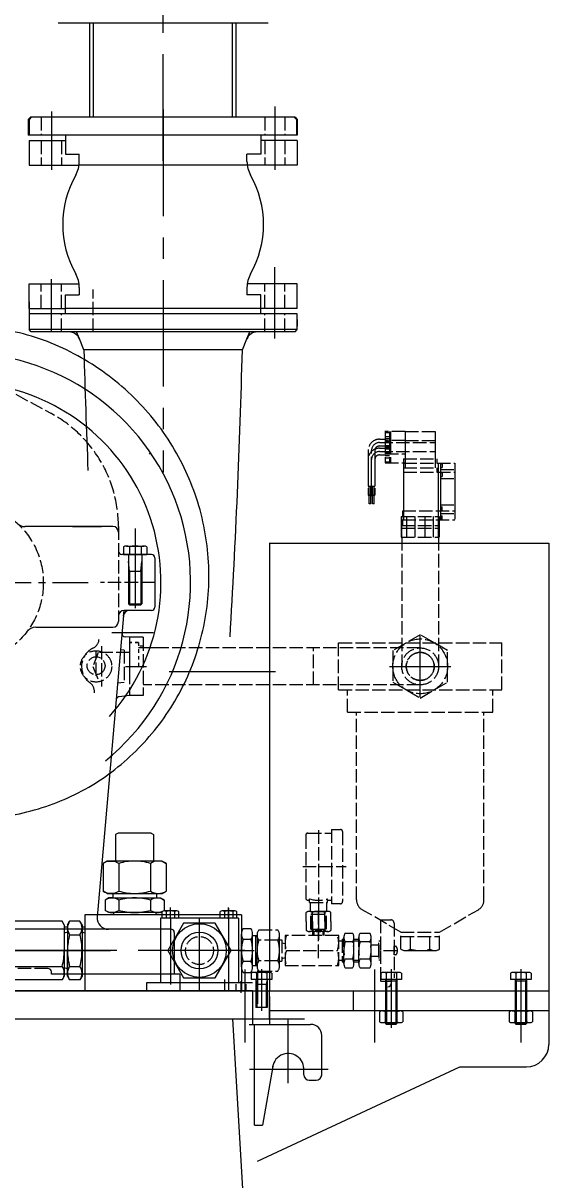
# Model space of a CAD drawing. Header units: inches. Extents: x 76 to 22091, y 292 to 17065.
# Drawn here: x 5268 to 5739, y 12980 to 14014 of the extents above; entities that cross this region are included whole.
import ezdxf

# ---------------------------------------------------------------- set-up
doc = ezdxf.new("R2010")
doc.units = ezdxf.units.IN
doc.header["$MEASUREMENT"] = 0
for name, pattern in [('ACAD_ISO02W100', [15, 12, -3]), ('CENTER', [50.8, 31.75, -6.35, 6.35, -6.35]), ('EB_DASH', [6, 3, -3])]:
    doc.linetypes.add(name, pattern=pattern)
doc.layers.get('Defpoints').update_dxf_attribs({"lineweight": 5})
for name, color, linetype, lineweight in [('CAXA0', 7, 'Continuous', 5), ('CAXA1', 5, 'CENTER', 5), ('CAXA2', 6, 'EB_DASH', 5), ('CAXA3', 7, 'Continuous', 5)]:
    doc.layers.add(name, color=color, linetype=linetype, lineweight=lineweight)
doc.styles.add('Roman', font='romans')
doc.styles.get("Standard").update_dxf_attribs({"font": 'arial.ttf'})
doc.dimstyles.new('ISO-25', dxfattribs={"dimscale": 30, "dimtxt": 1.5, "dimasz": 1.5, "dimexe": 2, "dimexo": 2, "dimtad": 1, "dimtih": 1, "dimtoh": 1, "dimdec": 1, "dimlfac": 0.03937, "dimdsep": 46, "dimtxsty": 'Standard', "dimcen": 2.5, "dimclrd": 7, "dimclre": 7, "dimclrt": 7, "dimadec": 0, "dimazin": 0, "dimtfac": 1, "dimtdec": 1, "dimtmove": 0, "dimatfit": 3, "dimfxl": 1, "dimlwd": 5, "dimlwe": 5, "dimarcsym": 0})

# ---------------------------------------------------------------- blocks, each defined once
blk = doc.blocks.new('*D16')
at = {"color": 7, "linetype": 'Continuous', "lineweight": 5, "transparency": 16777216}
for p, q in [((5650.2, 14913.7), (6763.9, 14913.7)), ((6703.9, 14868.7), (6703.9, 13712.1)), ((6703.9, 12718.7), (6703.9, 13509.6)), ((6560.7, 12673.7), (6763.9, 12673.7))]:
    blk.add_line(p, q, dxfattribs=at)
at = {"color": 7, "transparency": 16777216}
for points in [[(6696.4, 14868.7), (6711.4, 14868.7), (6703.9, 14913.7)], [(6696.4, 12718.7), (6711.4, 12718.7), (6703.9, 12673.7)]]:
    blk.add_solid(points, dxfattribs=at)
at = {"layer": 'Defpoints', "color": 0, "transparency": 16777216}
for p in [(5590.2, 14913.7), (6500.7, 12673.7), (6703.9, 12673.7)]:
    blk.add_point(p, dxfattribs=at)
at = {"color": 7, "lineweight": 5, "transparency": 16777216, "insert": (6703.9, 13610.8), "char_height": 165, "attachment_point": 5, "style": 'Roman'}
blk.add_mtext('88.2', dxfattribs=at)

msp = doc.modelspace()

# ---------------------------------------------------------------- linework, layer by layer
at = {"layer": 'CAXA0', "color": 7, "linetype": 'Continuous', "lineweight": 5}
for p, q in [((5487.23, 14013.72), (5299.41, 14013.72)), ((5327.88, 13929.72), (5327.88, 14013.72)), ((5331.1, 13929.72), (5331.1, 14013.72)), ((5455.45, 13929.72), (5455.45, 14013.72)), ((5458.67, 13929.72), (5458.67, 14013.72)), ((5274.69, 13929.72), (5272.69, 13927.72)), ((5275.41, 13929.72), (5273.41, 13927.72)), ((5275.41, 13929.72), (5273.41, 13927.72)), ((5510.69, 13929.72), (5274.69, 13929.72)), ((5511.41, 13929.72), (5275.41, 13929.72)), ((5511.41, 13929.72), (5275.41, 13929.72)), ((5510.69, 13929.72), (5512.69, 13927.72)), ((5511.41, 13929.72), (5513.41, 13927.72)), ((5511.41, 13929.72), (5513.41, 13927.72)), ((5272.69, 13927.72), (5272.69, 13913.72)), ((5273.41, 13927.72), (5273.41, 13913.72)), ((5273.41, 13927.72), (5273.41, 13913.72)), ((5512.69, 13927.72), (5512.69, 13913.72)), ((5513.41, 13927.72), (5513.41, 13913.72)), ((5513.41, 13927.72), (5513.41, 13913.72)), ((5512.69, 13913.72), (5272.69, 13913.72)), ((5513.41, 13913.72), (5273.41, 13913.72)), ((5513.41, 13913.72), (5273.41, 13913.72)), ((5273.41, 13908.72), (5305.91, 13908.72)), ((5273.41, 13908.72), (5273.41, 13886.72)), ((5305.91, 13913.72), (5305.91, 13896.72)), ((5480.91, 13913.72), (5480.91, 13896.72)), ((5513.41, 13908.72), (5480.91, 13908.72)), ((5513.41, 13908.72), (5513.41, 13886.72)), ((5273.41, 13886.72), (5318.41, 13886.72)), ((5305.91, 13896.72), (5318.41, 13896.72)), ((5318.41, 13890.15), (5318.41, 13896.72)), ((5468.41, 13886.72), (5318.41, 13886.72)), ((5480.91, 13896.72), (5468.41, 13896.72)), ((5468.41, 13890.15), (5468.41, 13896.72)), ((5513.41, 13886.72), (5468.41, 13886.72)), ((5273.41, 13780.72), (5318.41, 13780.72)), ((5273.41, 13758.72), (5273.41, 13780.72)), ((5318.41, 13777.29), (5318.41, 13770.72)), ((5513.41, 13780.72), (5468.41, 13780.72)), ((5468.41, 13777.29), (5468.41, 13770.72)), ((5513.41, 13758.72), (5513.41, 13780.72)), ((5273.41, 13764.72), (5273.41, 13739.72)), ((5305.91, 13753.72), (5305.91, 13770.72)), ((5305.91, 13770.72), (5318.41, 13770.72)), ((5480.91, 13770.72), (5468.41, 13770.72)), ((5480.91, 13753.72), (5480.91, 13770.72)), ((5273.41, 13758.72), (5305.91, 13758.72)), ((5513.41, 13753.72), (5273.41, 13753.72)), ((5480.91, 13758.72), (5305.91, 13758.72)), ((5513.41, 13758.72), (5480.91, 13758.72)), ((5513.41, 13739.72), (5513.41, 13753.72)), ((5513.41, 13748.72), (5513.41, 13742.72)), ((5275.41, 13737.72), (5273.41, 13739.72)), ((5513.41, 13739.72), (5273.41, 13739.72)), ((5511.41, 13737.72), (5275.41, 13737.72)), ((5322.53, 13721.72), (5318.47, 13731.54)), ((5464.3, 13721.72), (5468.36, 13731.54)), ((5511.41, 13737.72), (5513.41, 13739.72)), ((5464.3, 13721.72), (5322.53, 13721.72)), ((5348.41, 13563.73), (5270.05, 13563.73)), ((5340.51, 13563.73), (5310.31, 13563.73)), ((5312.42, 13563.75), (5338.4, 13563.75)), ((5358.02, 13545.47), (5358.02, 13538.74)), ((5360.62, 13546.24), (5376.21, 13546.24)), ((5363.22, 13545.47), (5363.22, 13538.74)), ((5373.61, 13545.47), (5373.61, 13538.74)), ((5378.8, 13545.47), (5378.8, 13538.74)), ((5488.42, 13548.73), (5488.42, 13148.73)), ((5738.42, 13548.73), (5738.42, 13148.73)), ((5382.92, 13538.73), (5356.41, 13538.73)), ((5358.02, 13538.74), (5378.8, 13538.74)), ((5362.41, 13538.74), (5374.41, 13538.74)), ((5362.41, 13538.74), (5362.41, 13494.64)), ((5374.41, 13538.74), (5374.41, 13494.64)), ((5385.92, 13535.73), (5385.92, 13491.73)), ((5373.51, 13523.74), (5374.41, 13532.49)), ((5362.41, 13523.74), (5374.41, 13523.74)), ((5363.31, 13523.74), (5363.31, 13493.74)), ((5373.51, 13523.74), (5373.51, 13493.74)), ((5363.31, 13493.74), (5362.41, 13494.64)), ((5362.41, 13494.64), (5374.41, 13494.64)), ((5363.31, 13493.74), (5373.51, 13493.74)), ((5373.51, 13493.74), (5374.41, 13494.64)), ((5358.02, 13484.17), (5334.43, 13214.6)), ((5382.92, 13488.73), (5358.42, 13488.73)), ((5279.56, 13473.73), (5348.41, 13473.73)), ((5363.41, 13464.73), (5359.36, 13465.09)), ((5375.41, 13464.73), (5363.41, 13464.73)), ((5358.42, 13453.29), (5355.34, 13453.47)), ((5363.41, 13452.73), (5363.41, 13424.73)), ((5391.91, 13455.23), (5371.41, 13455.23)), ((5363.41, 13449.73), (5363.41, 13427.73)), ((5353.25, 13289.74), (5350.91, 13288.39)), ((5350.91, 13288.39), (5350.91, 13264.74)), ((5382.58, 13289.74), (5353.25, 13289.74)), ((5382.58, 13289.74), (5384.91, 13288.39)), ((5384.91, 13288.39), (5384.91, 13264.74)), ((5343.41, 13264.74), (5339.61, 13262.55)), ((5339.61, 13262.55), (5339.61, 13237.93)), ((5343.41, 13264.74), (5350.91, 13264.74)), ((5392.42, 13264.74), (5343.41, 13264.74)), ((5353.76, 13262.55), (5353.76, 13237.93)), ((5382.08, 13262.55), (5382.08, 13237.93)), ((5392.42, 13264.74), (5396.21, 13262.55)), ((5396.21, 13262.55), (5396.21, 13237.93)), ((5343.41, 13235.74), (5339.61, 13237.93)), ((5348.41, 13235.74), (5343.41, 13235.74)), ((5343.41, 13235.74), (5392.42, 13235.74)), ((5348.41, 13235.74), (5348.41, 13231.74)), ((5387.41, 13235.74), (5387.41, 13231.74)), ((5392.42, 13235.74), (5396.21, 13237.93)), ((5344.91, 13231.74), (5341.61, 13229.83)), ((5341.61, 13229.83), (5341.61, 13220.64)), ((5348.41, 13231.74), (5344.91, 13231.74)), ((5344.91, 13231.74), (5390.91, 13231.74)), ((5353.76, 13229.83), (5353.76, 13220.64)), ((5382.08, 13229.83), (5382.08, 13220.64)), ((5390.91, 13231.74), (5394.21, 13229.83)), ((5394.21, 13229.83), (5394.21, 13220.64)), ((5463.42, 13216.74), (5323.41, 13216.74)), ((5323.41, 13216.74), (5323.41, 13148.73)), ((5344.91, 13218.74), (5341.61, 13220.64)), ((5390.91, 13218.74), (5344.91, 13218.74)), ((5348.92, 13218.81), (5348.92, 13216.74)), ((5386.92, 13218.81), (5386.92, 13216.74)), ((5390.91, 13218.74), (5394.21, 13220.64)), ((5392.41, 13214.34), (5392.41, 13219.53)), ((5405.55, 13220.13), (5394.29, 13220.13)), ((5396.17, 13219.53), (5396.17, 13214.34)), ((5403.67, 13219.53), (5403.67, 13214.34)), ((5407.42, 13214.34), (5407.42, 13219.53)), ((5444.41, 13214.34), (5444.41, 13219.53)), ((5457.55, 13220.13), (5446.29, 13220.13)), ((5448.17, 13219.53), (5448.17, 13214.34)), ((5455.67, 13219.53), (5455.67, 13214.34)), ((5459.42, 13214.34), (5459.42, 13219.53)), ((5463.47, 13216.74), (5463.47, 13148.73)), ((5303.05, 13211.04), (5202.83, 13211.04)), ((5303.05, 13211.04), (5245.77, 13211.04)), ((5304.95, 13207.74), (5303.05, 13211.04)), ((5307.82, 13205.74), (5304.92, 13205.74)), ((5304.95, 13207.74), (5304.95, 13200.16)), ((5307.82, 13207.74), (5309.73, 13211.04)), ((5307.82, 13207.74), (5307.82, 13201.24)), ((5307.82, 13207.74), (5307.82, 13201.24)), ((5318.92, 13211.04), (5309.73, 13211.04)), ((5318.96, 13211.04), (5309.73, 13211.04)), ((5320.82, 13207.74), (5318.96, 13211.04)), ((5320.82, 13207.74), (5320.82, 13201.24)), ((5320.82, 13201.24), (5320.82, 13207.74)), ((5323.41, 13205.74), (5320.82, 13205.74)), ((5460.92, 13213.73), (5390.92, 13213.73)), ((5390.92, 13213.73), (5390.92, 13155.73)), ((5405.55, 13213.73), (5394.29, 13213.73)), ((5411.77, 13209.25), (5397.62, 13184.74)), ((5440.07, 13209.25), (5411.77, 13209.25)), ((5454.22, 13184.74), (5440.07, 13209.25)), ((5457.55, 13213.73), (5446.29, 13213.73)), ((5460.92, 13213.73), (5460.92, 13155.73)), ((5464.96, 13204.37), (5471.98, 13204.37)), ((5400.41, 13203.73), (4658.92, 13203.73)), ((5307.82, 13201.24), (5304.95, 13200.16)), ((5304.95, 13200.16), (5304.95, 13161.74)), ((5307.82, 13201.24), (5307.82, 13161.74)), ((5309.73, 13198.88), (5318.92, 13198.88)), ((5323.41, 13200.27), (5320.82, 13201.24)), ((5320.82, 13201.24), (5320.82, 13161.74)), ((5403.41, 13200.73), (5403.41, 13163.73)), ((5463.47, 13170.02), (5463.47, 13199.46)), ((5471.98, 13194.55), (5464.96, 13194.55)), ((5473.47, 13170.02), (5473.47, 13199.46)), ((5476.47, 13171.24), (5476.47, 13198.24)), ((5304.95, 13184.74), (5304.95, 13161.74)), ((5307.82, 13184.74), (5307.82, 13161.74)), ((5307.82, 13161.74), (5307.82, 13184.74)), ((5320.82, 13184.74), (5320.82, 13161.74)), ((5397.62, 13184.74), (5411.77, 13160.23)), ((5440.07, 13160.23), (5454.22, 13184.74)), ((5471.98, 13174.92), (5464.96, 13174.92)), ((5202.83, 13170.59), (5303.05, 13170.59)), ((5293.42, 13163.73), (5293.42, 13165.73)), ((5403.41, 13163.73), (5293.42, 13163.73)), ((5408.42, 13163.73), (5304.91, 13163.73)), ((5307.85, 13163.74), (5304.92, 13163.74)), ((5307.82, 13168.24), (5304.95, 13169.32)), ((5304.95, 13161.74), (5304.95, 13168.24)), ((5307.82, 13165.24), (5307.82, 13161.74)), ((5309.73, 13170.59), (5318.92, 13170.59)), ((5403.41, 13163.73), (5313.42, 13163.73)), ((5323.41, 13163.74), (5320.79, 13163.74)), ((5320.82, 13161.74), (5320.82, 13168.24)), ((5408.42, 13163.73), (5350.91, 13163.73)), ((5408.42, 13163.73), (5408.42, 13148.73)), ((5464.96, 13165.11), (5471.98, 13165.11)), ((5472.21, 13164.4), (5472.21, 13158.73)), ((5488.38, 13165.13), (5474.52, 13165.13)), ((5476.83, 13164.4), (5476.83, 13158.73)), ((5486.07, 13164.4), (5486.07, 13158.73)), ((5490.69, 13164.4), (5490.69, 13158.73)), ((5588.21, 13164.4), (5588.21, 13158.73)), ((5604.38, 13165.13), (5590.52, 13165.13)), ((5592.83, 13164.4), (5592.83, 13158.73)), ((5597.45, 13168.13), (5597.45, 13115.73)), ((5602.07, 13164.4), (5602.07, 13158.73)), ((5606.69, 13164.4), (5606.69, 13158.73)), ((5704.22, 13164.4), (5704.22, 13158.73)), ((5720.38, 13165.13), (5706.53, 13165.13)), ((5708.83, 13164.4), (5708.83, 13158.73)), ((5713.45, 13168.13), (5713.45, 13115.73)), ((5718.07, 13164.4), (5718.07, 13158.73)), ((5722.69, 13164.4), (5722.69, 13158.73)), ((5303.05, 13158.44), (5202.83, 13158.44)), ((5304.95, 13161.74), (5303.05, 13158.44)), ((5307.82, 13161.74), (5309.73, 13158.44)), ((5318.92, 13158.44), (5309.73, 13158.44)), ((5320.82, 13161.74), (5318.92, 13158.44)), ((5473.42, 13155.73), (5378.42, 13155.73)), ((5378.42, 13155.73), (5378.42, 13148.73)), ((5411.77, 13160.23), (5440.07, 13160.23)), ((5448.45, 13158.73), (5448.45, 13155.73)), ((5448.45, 13155.73), (5448.45, 13148.73)), ((5490.69, 13158.73), (5472.21, 13158.73)), ((5486.45, 13158.73), (5476.45, 13158.73)), ((5476.45, 13158.73), (5476.45, 13133.73)), ((5476.45, 13158.73), (5477.2, 13154.23)), ((5486.45, 13154.23), (5476.45, 13154.23)), ((5477.2, 13154.23), (5477.2, 13133.73)), ((5486.45, 13158.73), (5485.7, 13154.23)), ((5486.45, 13158.73), (5486.45, 13133.73)), ((5587.97, 13157.24), (5596.97, 13157.24)), ((5606.69, 13158.73), (5588.21, 13158.73)), ((5602.45, 13158.73), (5592.45, 13158.73)), ((5592.45, 13158.73), (5592.45, 13119.48)), ((5602.45, 13157.23), (5592.45, 13157.23)), ((5593.2, 13157.23), (5593.2, 13118.73)), ((5601.7, 13157.23), (5601.7, 13118.73)), ((5602.45, 13158.73), (5602.45, 13119.48)), ((5722.69, 13158.73), (5704.22, 13158.73)), ((5718.45, 13158.73), (5708.45, 13158.73)), ((5708.45, 13158.73), (5709.2, 13157.23)), ((5708.45, 13158.73), (5708.45, 13119.48)), ((5718.45, 13157.23), (5708.45, 13157.23)), ((5709.2, 13157.23), (5709.2, 13118.73)), ((5718.45, 13158.73), (5717.7, 13157.23)), ((5717.7, 13157.23), (5717.7, 13118.73)), ((5718.45, 13158.73), (5718.45, 13119.48)), ((5473.41, 13148.73), (4613.4, 13148.73)), ((5443.41, 13148.73), (4613.41, 13148.73)), ((5473.4, 13148.73), (5473.4, 13123.73)), ((5473.41, 13148.73), (5473.41, 13123.73)), ((5473.45, 13143.73), (5473.45, 13118.73)), ((5473.46, 13143.73), (5473.46, 13118.73)), ((5488.41, 13148.74), (5488.41, 13123.74)), ((5488.46, 13143.74), (5488.46, 13118.74)), ((5563.45, 13148.73), (5563.45, 13130.73)), ((5738.45, 13148.73), (5738.45, 13100.74)), ((5486.45, 13133.73), (5476.45, 13133.73)), ((4613.41, 13123.73), (5519.73, 13123.73)), ((5455.48, 13123.73), (5479.2, 12718.73)), ((5470.48, 13123.74), (5488.41, 13123.74)), ((5470.48, 13123.74), (5488.4, 13123.74)), ((5470.48, 13123.73), (5488.4, 13123.73)), ((5738.45, 13130.73), (5488.46, 13130.73)), ((5587.06, 13129.96), (5587.06, 13121.09)), ((5589.66, 13130.73), (5605.25, 13130.73)), ((5592.26, 13121.09), (5592.26, 13129.96)), ((5597.45, 13131.49), (5597.45, 13117.33)), ((5602.65, 13121.09), (5602.65, 13129.96)), ((5607.84, 13129.96), (5607.84, 13121.09)), ((5703.06, 13129.94), (5703.06, 13121.07)), ((5705.66, 13130.71), (5721.25, 13130.71)), ((5708.26, 13121.07), (5708.26, 13129.94)), ((5713.45, 13131.47), (5713.45, 13117.31)), ((5718.65, 13121.07), (5718.65, 13129.94)), ((5723.85, 13129.94), (5723.85, 13121.07)), ((5470.52, 13118.74), (5488.45, 13118.74)), ((5470.53, 13118.74), (5488.46, 13118.74)), ((5470.53, 13118.74), (5488.45, 13118.74)), ((5470.53, 13118.73), (5488.45, 13118.73)), ((5470.53, 13118.73), (5488.45, 13118.73)), ((5475.26, 13118.73), (5525.26, 13118.73)), ((5475.26, 13028.73), (5475.26, 13118.73)), ((5589.66, 13120.33), (5605.25, 13120.33)), ((5593.2, 13118.73), (5592.45, 13119.48)), ((5602.45, 13119.48), (5592.45, 13119.48)), ((5601.7, 13118.73), (5593.2, 13118.73)), ((5601.7, 13118.73), (5602.45, 13119.48)), ((5705.66, 13120.31), (5721.25, 13120.31)), ((5709.2, 13118.73), (5708.45, 13119.48)), ((5718.45, 13119.48), (5708.45, 13119.48)), ((5717.7, 13118.73), (5709.2, 13118.73)), ((5717.7, 13118.73), (5718.45, 13119.48)), ((5535.26, 13073.73), (5535.26, 13108.73)), ((5477.93, 12996.44), (5658.72, 13080.74)), ((5491.48, 13081.16), (5482.23, 13028.73)), ((5519.18, 13073.73), (5519.18, 13080.24)), ((5658.72, 13080.74), (5718.45, 13080.74)), ((5524.18, 13068.73), (5530.26, 13068.73)), ((5475.26, 13028.73), (5482.23, 13028.73))]:
    msp.add_line(p, q, dxfattribs=at)
msp.add_circle((5425.92, 13184.74), 24, dxfattribs=at)
for centre, radius, start, end in [((5293.41, 13890.15), 25, 330.5637, 0), ((5493.41, 13890.15), 25, 180, 209.4363), ((5393.41, 13833.72), 89.82, 150.5637, 209.4363), ((5393.41, 13833.72), 89.82, 330.5637, 29.4363), ((5293.41, 13777.29), 25, 0, 29.4363), ((5493.41, 13777.29), 25, 150.5637, 180), ((5309.23, 13727.72), 10, 22.45555, 90), ((5477.6, 13727.72), 10, 90, 157.54445), ((13059.99, 13925.91), 7740.15, 181.511649, 182.311177), ((-2273.16, 13925.91), 7740.15, 356.586754, 358.488351), ((5212.97, 13513.84), 205, 308.94851, 93.45141), ((5212.97, 13513.85), 178.5, 317.84881, 79.53904), ((5270.05, 13573.73), 10, 226.94561, 270), ((5348.41, 13558.73), 5, 0, 90), ((5360.62, 13541.45), 4.79, 57.13277, 122.86723), ((5368.41, 13528.24), 18, 73.22135, 106.77865), ((5376.21, 13541.45), 4.79, 57.13277, 122.86723), ((5356.41, 13541.73), 3, 180, 270), ((5382.92, 13535.73), 3, 0, 90), ((5358.42, 13483.73), 5, 90, 180), ((5363, 13483.73), 5, 90, 175), ((5382.92, 13491.73), 3, 270, 0), ((5279.56, 13463.73), 10, 89.99999, 142.94058), ((5348.41, 13478.73), 5, 270, 0), ((5359.62, 13468.08), 3, 175, 265), ((5346.69, 13252.21), 12.53, 55.61575, 124.38425), ((5367.91, 13217.91), 46.83, 90, 107.58795), ((5367.93, 13217.91), 46.83, 72.41205, 90), ((5389.15, 13252.21), 12.53, 55.61575, 124.38425), ((5346.69, 13248.26), 12.53, 235.61575, 304.38425), ((5367.91, 13282.56), 46.83, 252.41205, 270), ((5367.93, 13282.56), 46.83, 270, 287.58795), ((5389.15, 13248.26), 12.53, 235.61575, 304.38425), ((5347.69, 13221.1), 10.64, 55.17482, 124.82518), ((5367.91, 13178.24), 53.5, 90, 105.33717), ((5367.93, 13178.24), 53.5, 74.66283, 90), ((5388.15, 13221.1), 10.64, 55.17482, 124.82518), ((5344.39, 13213.73), 10, 175, 270), ((5347.69, 13229.38), 10.64, 235.17482, 304.82518), ((5367.91, 13272.24), 53.5, 254.66283, 270), ((5367.93, 13272.24), 53.5, 270, 285.33717), ((5388.15, 13229.38), 10.64, 235.17482, 304.82518), ((5394.29, 13216.91), 3.23, 54.42999, 125.57001), ((5399.92, 13208.13), 12, 71.77609, 108.22391), ((5405.55, 13216.91), 3.23, 54.42999, 125.57001), ((5446.29, 13216.91), 3.23, 54.42999, 125.57001), ((5451.92, 13208.13), 12, 71.77609, 108.22391), ((5457.55, 13216.91), 3.23, 54.42999, 125.57001), ((5318.46, 13204.96), 10.64, 145.17482, 214.82518), ((5310.18, 13204.96), 10.64, 325.17482, 34.82518), ((5394.29, 13216.96), 3.23, 234.42999, 305.57001), ((5399.92, 13225.73), 12, 251.77609, 288.22391), ((5405.55, 13216.96), 3.23, 234.42999, 305.57001), ((5446.29, 13216.96), 3.23, 234.42999, 305.57001), ((5451.92, 13225.73), 12, 251.77609, 288.22391), ((5457.55, 13216.96), 3.23, 234.42999, 305.57001), ((5472.28, 13199.46), 8.81, 146.1491, 213.8509), ((5464.66, 13199.46), 8.81, 326.1491, 33.8509), ((5464.66, 13199.46), 8.81, 326.1491, 33.8509), ((5361.32, 13184.73), 53.5, 164.66283, 180), ((5267.33, 13184.73), 53.5, 0, 15.33717), ((5400.41, 13200.73), 3, 0, 90), ((5496.47, 13184.74), 33, 162.69712, 197.30288), ((5440.47, 13184.74), 33, 342.69712, 17.30288), ((5251.45, 13184.74), 53.5, 344.66283, 0), ((5361.32, 13184.74), 53.5, 180, 195.33717), ((5267.33, 13184.74), 53.5, 344.66283, 0), ((5472.28, 13170.02), 8.81, 146.1491, 213.8509), ((5464.66, 13170.02), 8.81, 326.1491, 33.8509), ((5290.42, 13165.73), 3, 0, 90), ((5294.31, 13164.51), 10.64, 325.17482, 34.82518), ((5318.46, 13164.51), 10.64, 145.17482, 214.82518), ((5310.18, 13164.51), 10.64, 325.17482, 34.82518), ((5474.52, 13161.11), 4.02, 54.96996, 125.03004), ((5481.45, 13150.13), 15, 72.06607, 107.93393), ((5488.38, 13161.11), 4.02, 54.96996, 125.03004), ((5590.52, 13161.11), 4.02, 54.96996, 125.03004), ((5597.45, 13150.13), 15, 72.06607, 107.93393), ((5604.38, 13161.11), 4.02, 54.96996, 125.03004), ((5706.53, 13161.11), 4.02, 54.96996, 125.03004), ((5713.45, 13150.13), 15, 72.06607, 107.93393), ((5720.38, 13161.11), 4.02, 54.96996, 125.03004), ((5594.47, 13155.24), 3, 270, 0), ((5589.66, 13125.94), 4.79, 57.13277, 122.86723), ((5597.45, 13112.73), 18, 73.22135, 106.77865), ((5605.25, 13125.94), 4.79, 57.13277, 122.86723), ((5705.66, 13125.92), 4.79, 57.13277, 122.86723), ((5713.45, 13112.71), 18, 73.22135, 106.77865), ((5721.25, 13125.92), 4.79, 57.13277, 122.86723), ((5525.26, 13108.73), 10, 0, 90), ((5589.66, 13125.12), 4.79, 237.13277, 302.86723), ((5597.45, 13138.33), 18, 253.22135, 286.77865), ((5605.25, 13125.12), 4.79, 237.13277, 302.86723), ((5705.66, 13125.09), 4.79, 237.13277, 302.86723), ((5713.45, 13138.31), 18, 253.22135, 286.77865), ((5721.25, 13125.09), 4.79, 237.13277, 302.86723), ((5718.45, 13100.74), 20, 270, 0), ((5505.26, 13078.73), 14, 353.81156, 180), ((5524.18, 13073.73), 5, 180, 270), ((5530.26, 13073.73), 5, 270, 0)]:
    msp.add_arc(centre, radius, start, end, dxfattribs=at)
msp.add_open_spline([(5168.86, 13307.29), (5183.33, 13303.8), (5216.64, 13299.2), (5268.81, 13305.8), (5322.02, 13325.02), (5368.09, 13358.86), (5404.27, 13403.46), (5427.79, 13456.35), (5436.85, 13513.91), (5430.68, 13572.25), (5409.45, 13627.35), (5374.45, 13675.47), (5327.88, 13712.86), (5272.82, 13738.07), (5205.61, 13745.27), (5158.61, 13750.34), (5131.41, 13752.05)], degree=3, knots=[390.9849863, 390.9849863, 390.9849863, 390.9849863, 435.5629975, 491.2819502, 547.414343, 603.9895311, 660.9571669, 718.3188198, 776.0724092, 834.2173995, 892.7548447, 951.6847466, 1011.0071069, 1070.7219272, 1130.8773011, 1212.9593179, 1212.9593179, 1212.9593179, 1212.9593179], dxfattribs=at)
msp.add_point((5323.72, 13184.74), dxfattribs=at)
msp.add_point((5323.72, 13184.74), dxfattribs=at)
at = {"layer": 'CAXA1', "linetype": 'CENTER', "lineweight": 5, "ltscale": 3}
for p, q in [((5393.43, 13890.74), (5392.9, 14622.53)), ((5493.41, 13939.21), (5493.41, 13882.72)), ((5293.41, 13934.82), (5293.41, 13882.72)), ((5393.41, 13936.5), (5393.41, 13612.16)), ((5493.41, 13731.95), (5493.41, 13795.56)), ((5293.41, 13737.72), (5293.41, 13784.72)), ((5493.41, 13737.72), (5493.41, 13784.72)), ((5368.41, 13562), (5368.41, 13505.57)), ((5368.41, 13550.74), (5368.41, 13540.57)), ((5368.41, 13549.24), (5368.41, 13490.74)), ((5384.81, 13468.74), (5347.41, 13468.74)), ((5359.78, 13438.73), (5378.41, 13438.73)), ((5493.91, 13433.74), (5385.91, 13433.74)), ((5399.92, 13213.13), (5399.92, 13223.13)), ((5451.92, 13213.13), (5451.92, 13223.13)), ((5451.92, 13222.71), (5451.92, 13148.73)), ((5399.92, 13214.01), (5399.92, 13154.35)), ((5425.91, 13148.73), (5425.91, 13214.01)), ((5337.72, 13184.74), (5134.88, 13184.74)), ((5466.36, 13184.74), (5192.92, 13184.74)), ((5250.44, 13184.73), (5342.8, 13184.73)), ((5253.94, 13184.73), (5346.3, 13184.73)), ((5349.41, 13184.74), (5323.72, 13184.74)), ((5461.96, 13184.74), (5474.98, 13184.74)), ((5466.45, 13167.88), (5466.45, 13102.53)), ((5477.91, 13166.87), (5477.91, 13137.17)), ((5481.45, 13168.13), (5481.45, 13130.73)), ((5582.45, 13167.88), (5582.45, 13102.53)), ((5713.45, 13167.88), (5713.45, 13102.53)), ((5713.45, 13167.88), (5713.45, 13102.53)), ((5462.91, 13157.2), (5462.91, 13146.92)), ((5505.26, 13066.22), (5505.26, 13123.7)), ((5470.76, 13078.73), (5541.01, 13078.73))]:
    msp.add_line(p, q, dxfattribs=at)
at = {"layer": 'CAXA1', "lineweight": 5}
msp.add_line((4634.12, 13513.73), (5332.69, 13513.73), dxfattribs=at)
at = {"layer": 'CAXA2', "color": 7, "linetype": 'ACAD_ISO02W100', "lineweight": 5}
for p, q in [((5284.41, 13929.72), (5284.41, 13913.72)), ((5484.41, 13929.72), (5484.41, 13913.72)), ((5502.41, 13929.72), (5502.41, 13913.72)), ((5284.41, 13908.72), (5284.41, 13886.72)), ((5302.41, 13908.72), (5302.41, 13886.72)), ((5484.41, 13908.72), (5484.41, 13886.72)), ((5502.41, 13908.72), (5502.41, 13886.72)), ((5284.41, 13758.72), (5284.41, 13780.72)), ((5302.41, 13758.72), (5302.41, 13780.72)), ((5330.91, 13737.72), (5330.91, 13775.65)), ((5484.41, 13758.72), (5484.41, 13780.72)), ((5502.41, 13758.72), (5502.41, 13780.72)), ((5116.26, 13760.21), (5292.97, 13664.96)), ((5302.41, 13737.72), (5302.41, 13753.72)), ((5484.41, 13737.72), (5484.41, 13753.72)), ((5502.41, 13737.72), (5502.41, 13753.72)), ((5609.91, 13648.74), (5591.89, 13648.74)), ((5591.91, 13648.74), (5591.91, 13643.75)), ((5591.91, 13648.74), (5591.91, 13628.74)), ((5595.91, 13648.74), (5595.91, 13628.74)), ((5596.91, 13648.74), (5596.91, 13628.74)), ((5609.91, 13648.74), (5636.91, 13648.74)), ((5609.91, 13648.74), (5609.91, 13624.24)), ((5636.91, 13648.74), (5636.91, 13624.24)), ((5586.91, 13641.74), (5591.91, 13641.74)), ((5586.91, 13638.74), (5636.91, 13638.74)), ((5609.91, 13640.74), (5591.89, 13640.74)), ((5591.91, 13647.93), (5595.91, 13647.93)), ((5591.91, 13644.28), (5595.91, 13644.28)), ((5591.91, 13642.39), (5595.91, 13642.39)), ((5591.91, 13640.74), (5591.91, 13620.74)), ((5591.91, 13640.74), (5591.91, 13635.75)), ((5591.91, 13639.93), (5595.91, 13639.93)), ((5595.91, 13640.74), (5595.91, 13620.74)), ((5596.91, 13640.74), (5596.91, 13620.74)), ((5609.91, 13640.74), (5609.91, 13616.24)), ((5609.91, 13640.74), (5636.91, 13640.74)), ((5636.91, 13640.74), (5636.91, 13616.24)), ((5381.05, 13629.72), (5381.77, 13628.47)), ((5576.91, 13631.74), (5576.91, 13621.95)), ((5579.91, 13599.01), (5579.91, 13631.74)), ((5582.91, 13631.74), (5582.91, 13621.95)), ((5586.91, 13635.74), (5591.91, 13635.74)), ((5586.91, 13633.74), (5591.91, 13633.74)), ((5586.91, 13630.74), (5636.91, 13630.74)), ((5591.91, 13636.28), (5595.91, 13636.28)), ((5591.91, 13635.09), (5595.91, 13635.09)), ((5591.91, 13634.39), (5595.91, 13634.39)), ((5591.91, 13633.21), (5595.91, 13633.21)), ((5591.91, 13629.56), (5595.91, 13629.56)), ((5591.91, 13628.74), (5609.91, 13628.74)), ((5576.91, 13623.74), (5576.91, 13613.95)), ((5576.91, 13620.95), (5576.91, 13599.75)), ((5579.91, 13591.01), (5579.91, 13623.74)), ((5582.91, 13623.74), (5582.91, 13613.95)), ((5582.91, 13620.95), (5582.91, 13599.75)), ((5586.91, 13627.74), (5591.91, 13627.74)), ((5591.91, 13627.09), (5595.91, 13627.09)), ((5591.91, 13625.21), (5595.91, 13625.21)), ((5591.91, 13621.56), (5595.91, 13621.56)), ((5591.91, 13620.74), (5609.91, 13620.74)), ((5608.41, 13624.24), (5638.41, 13624.24)), ((5608.41, 13624.24), (5608.41, 13620.24)), ((5608.41, 13620.24), (5608.41, 13577.74)), ((5608.41, 13620.24), (5654.41, 13620.24)), ((5638.41, 13624.24), (5638.41, 13620.24)), ((5639.41, 13620.24), (5639.41, 13577.74)), ((5641.41, 13620.24), (5641.41, 13577.74)), ((5641.41, 13620.05), (5642.91, 13620.05)), ((5642.91, 13620.05), (5642.91, 13616.55)), ((5654.41, 13620.24), (5654.41, 13577.74)), ((5576.91, 13612.95), (5576.91, 13591.75)), ((5582.91, 13612.95), (5582.91, 13591.75)), ((5608.41, 13616.24), (5608.41, 13612.24)), ((5608.41, 13616.24), (5638.41, 13616.24)), ((5608.41, 13612.24), (5608.41, 13569.74)), ((5608.41, 13612.24), (5654.41, 13612.24)), ((5638.41, 13616.24), (5638.41, 13612.24)), ((5639.41, 13612.24), (5639.41, 13569.74)), ((5641.41, 13616.55), (5642.91, 13616.55)), ((5641.41, 13614.74), (5654.41, 13614.74)), ((5641.41, 13612.24), (5641.41, 13569.74)), ((5641.41, 13612.05), (5642.91, 13612.05)), ((5641.41, 13608.55), (5642.91, 13608.55)), ((5642.91, 13612.05), (5642.91, 13608.55)), ((5654.41, 13612.24), (5654.41, 13569.74)), ((5576.91, 13599.75), (5582.91, 13599.75)), ((5577.66, 13591.91), (5577.66, 13599.75)), ((5579.16, 13591.91), (5579.16, 13599.75)), ((5580.66, 13591.91), (5580.66, 13599.75)), ((5582.16, 13591.91), (5582.16, 13599.75)), ((5641.41, 13606.74), (5654.41, 13606.74)), ((5576.91, 13591.75), (5582.91, 13591.75)), ((5579.16, 13591.91), (5577.66, 13591.91)), ((5577.66, 13583.91), (5577.66, 13591.75)), ((5579.16, 13583.91), (5579.16, 13591.75)), ((5582.16, 13591.91), (5580.66, 13591.91)), ((5580.66, 13583.91), (5580.66, 13591.75)), ((5582.16, 13583.91), (5582.16, 13591.75)), ((5579.16, 13583.91), (5577.66, 13583.91)), ((5582.16, 13583.91), (5580.66, 13583.91)), ((5607.41, 13577.74), (5607.41, 13572.74)), ((5607.41, 13577.74), (5654.41, 13577.74)), ((5639.41, 13577.74), (5639.41, 13572.74)), ((5641.41, 13583.24), (5654.41, 13583.24)), ((5641.41, 13581.44), (5642.91, 13581.44)), ((5641.41, 13577.94), (5642.91, 13577.94)), ((5642.91, 13577.94), (5642.91, 13581.44)), ((5606.41, 13572.74), (5640.41, 13572.74)), ((5606.41, 13572.74), (5606.41, 13562.24)), ((5606.97, 13562.24), (5606.97, 13572.74)), ((5607.41, 13569.74), (5654.41, 13569.74)), ((5607.41, 13569.74), (5607.41, 13564.74)), ((5611.36, 13562.24), (5611.36, 13572.74)), ((5619.01, 13562.24), (5619.01, 13572.74)), ((5627.78, 13562.24), (5627.78, 13572.74)), ((5635.39, 13562.24), (5635.39, 13572.74)), ((5639.41, 13569.74), (5639.41, 13564.74)), ((5639.83, 13562.24), (5639.83, 13572.74)), ((5640.41, 13572.74), (5640.41, 13562.24)), ((5641.41, 13575.24), (5654.41, 13575.24)), ((5641.41, 13573.44), (5642.91, 13573.44)), ((5641.41, 13569.94), (5642.91, 13569.94)), ((5642.91, 13569.94), (5642.91, 13573.44)), ((5353.41, 13563.73), (5353.41, 13478.73)), ((5606.41, 13564.74), (5606.41, 13554.24)), ((5606.41, 13564.74), (5640.41, 13564.74)), ((5606.41, 13562.24), (5640.41, 13562.24)), ((5606.97, 13554.24), (5606.97, 13564.74)), ((5611.36, 13554.24), (5611.36, 13564.74)), ((5619.01, 13554.24), (5619.01, 13564.74)), ((5627.78, 13554.24), (5627.78, 13564.74)), ((5635.39, 13554.24), (5635.39, 13564.74)), ((5639.83, 13554.24), (5639.83, 13564.74)), ((5640.41, 13564.74), (5640.41, 13554.24)), ((5606.41, 13554.24), (5640.41, 13554.24)), ((5606.91, 13554.24), (5606.91, 13438.73)), ((5639.91, 13554.24), (5639.91, 13438.73)), ((5385.92, 13513.73), (5337.37, 13513.73)), ((5363.42, 13464.73), (5363.42, 13412.73)), ((5375.41, 13464.73), (5375.41, 13412.73)), ((5623.41, 13467.03), (5598.9, 13452.88)), ((5647.92, 13452.88), (5623.41, 13467.03)), ((5623.41, 13411.22), (5623.41, 13466.24)), ((5338.41, 13456.73), (5338.41, 13420.73)), ((5358.42, 13453.29), (5358.48, 13424.18)), ((5623.53, 13455.23), (5371.41, 13455.23)), ((5527.91, 13422.23), (5527.91, 13455.23)), ((5550.4, 13459.73), (5696.4, 13459.73)), ((5550.41, 13417.73), (5550.41, 13459.73)), ((5550.41, 13459.72), (5688.41, 13459.72)), ((5598.9, 13452.88), (5598.9, 13424.58)), ((5623.41, 13419.23), (5623.41, 13458.23)), ((5623.41, 13423.23), (5623.41, 13454.23)), ((5647.92, 13424.58), (5647.92, 13452.88)), ((5696.4, 13417.73), (5696.4, 13459.73)), ((5335.42, 13451.23), (5330.42, 13438.73)), ((5333.42, 13430.25), (5333.42, 13452.25)), ((5363.41, 13451.23), (5335.42, 13451.23)), ((5330.42, 13438.73), (5335.42, 13426.23)), ((5595.9, 13438.73), (5650.92, 13438.73)), ((5603.91, 13438.73), (5642.91, 13438.73)), ((5358.42, 13424.17), (5352.47, 13423.84)), ((5623.41, 13422.23), (5375.41, 13422.23)), ((5598.9, 13424.58), (5623.41, 13410.43)), ((5623.41, 13410.43), (5647.92, 13424.58)), ((5363.41, 13412.73), (5354.06, 13411.59)), ((5375.41, 13412.73), (5363.41, 13412.73)), ((5550.4, 13417.73), (5688.41, 13417.73)), ((5550.41, 13417.72), (5696.4, 13417.72)), ((5558.41, 13397.72), (5558.41, 13417.72)), ((5688.41, 13397.73), (5688.41, 13417.73)), ((5558.41, 13397.72), (5688.41, 13397.72)), ((5566.41, 13229.9), (5566.41, 13397.72)), ((5680.41, 13229.9), (5680.41, 13397.72)), ((5520.97, 13287.74), (5520.97, 13231.74)), ((5522.97, 13289.74), (5543.97, 13289.74)), ((5532.47, 13292.25), (5532.47, 13196.52)), ((5543.97, 13292.99), (5551.97, 13292.99)), ((5543.97, 13292.99), (5543.97, 13226.49)), ((5553.97, 13290.99), (5553.97, 13228.49)), ((5518.33, 13259.74), (5557.19, 13259.74)), ((5522.97, 13229.74), (5524.47, 13229.74)), ((5524.47, 13227.74), (5524.47, 13230.83)), ((5524.47, 13227.74), (5540.47, 13227.74)), ((5525.22, 13227.29), (5525.22, 13227.74)), ((5525.22, 13219.74), (5525.22, 13227.29)), ((5539.72, 13227.29), (5539.72, 13227.74)), ((5539.72, 13219.74), (5539.72, 13227.29)), ((5540.47, 13227.74), (5540.47, 13230.83)), ((5540.47, 13229.74), (5543.97, 13229.74)), ((5551.97, 13226.49), (5543.97, 13226.49)), ((5521.5, 13210.74), (5521.5, 13218.74)), ((5540.7, 13219.74), (5524.24, 13219.74)), ((5525.22, 13219.74), (5539.72, 13219.74)), ((5525.47, 13203.74), (5525.47, 13217.24)), ((5525.47, 13217.24), (5539.47, 13217.24)), ((5526.72, 13217.24), (5526.72, 13219.74)), ((5526.72, 13203.74), (5526.72, 13217.24)), ((5526.98, 13210.74), (5526.98, 13218.74)), ((5532.47, 13177.99), (5532.47, 13222.43)), ((5532.47, 13221.24), (5532.47, 13194.24)), ((5537.95, 13210.74), (5537.95, 13218.74)), ((5538.22, 13217.24), (5538.22, 13219.74)), ((5538.22, 13203.74), (5538.22, 13217.24)), ((5539.47, 13203.74), (5539.47, 13217.24)), ((5543.44, 13210.74), (5543.44, 13218.74)), ((5606.09, 13201.22), (5571.41, 13221.24)), ((5640.73, 13201.22), (5675.41, 13221.24)), ((5521.5, 13210.74), (5521.5, 13202.74)), ((5526.98, 13210.74), (5526.98, 13202.74)), ((5537.95, 13210.74), (5537.95, 13202.74)), ((5543.44, 13210.74), (5543.44, 13202.74)), ((5587.97, 13212.24), (5596.97, 13212.24)), ((5587.97, 13212.24), (5587.97, 13184.74)), ((5599.97, 13209.24), (5599.97, 13160.24)), ((5473.47, 13198.24), (5477.47, 13198.24)), ((5476.47, 13197.24), (5477.47, 13197.24)), ((5477.47, 13198.6), (5477.47, 13184.74)), ((5478.93, 13203.21), (5496.01, 13203.21)), ((5496.01, 13193.98), (5478.93, 13193.98)), ((5497.47, 13170.88), (5497.47, 13198.6)), ((5497.47, 13194.24), (5499.47, 13194.24)), ((5499.47, 13194.24), (5499.47, 13175.24)), ((5550.47, 13198.24), (5502.47, 13198.24)), ((5502.47, 13198.04), (5502.47, 13171.24)), ((5540.7, 13201.74), (5524.24, 13201.74)), ((5525.47, 13203.74), (5539.47, 13203.74)), ((5527.47, 13198.24), (5527.47, 13201.74)), ((5528.47, 13198.24), (5528.47, 13201.74)), ((5529.97, 13202.74), (5529.97, 13203.74)), ((5529.97, 13202.74), (5534.97, 13202.74)), ((5534.97, 13202.74), (5534.97, 13203.74)), ((5536.47, 13198.24), (5536.47, 13201.74)), ((5537.47, 13198.24), (5537.47, 13201.74)), ((5550.47, 13171.24), (5550.47, 13198.24)), ((5553.47, 13194.74), (5553.47, 13174.74)), ((5553.47, 13194.74), (5555.09, 13194.74)), ((5555.09, 13173.05), (5555.09, 13196.43)), ((5556.24, 13200.33), (5562.94, 13200.33)), ((5564.09, 13173.05), (5564.09, 13196.43)), ((5564.09, 13194.74), (5568.47, 13194.74)), ((5568.47, 13173.05), (5568.47, 13196.43)), ((5569.62, 13200.33), (5578.32, 13200.33)), ((5579.47, 13173.05), (5579.47, 13196.43)), ((5606.09, 13201.22), (5640.73, 13201.22)), ((5606.09, 13186), (5606.09, 13201.22)), ((5606.09, 13197.22), (5640.73, 13197.22)), ((5614.75, 13186), (5614.75, 13197.22)), ((5632.07, 13186), (5632.07, 13197.22)), ((5640.73, 13186), (5640.73, 13201.22)), ((5477.47, 13170.88), (5477.47, 13184.74)), ((5499.47, 13191.74), (5502.47, 13190.89)), ((5503.65, 13184.74), (5549.32, 13184.74)), ((5550.47, 13193.34), (5553.47, 13193.34)), ((5553.47, 13193.34), (5555.09, 13193.34)), ((5562.94, 13192.53), (5556.24, 13192.53)), ((5564.09, 13193.34), (5568.47, 13193.34)), ((5578.32, 13192.53), (5569.62, 13192.53)), ((5579.47, 13189.74), (5586.47, 13189.74)), ((5587.97, 13192.97), (5586.47, 13192.97)), ((5586.47, 13179.74), (5586.47, 13192.97)), ((5586.47, 13189.74), (5586.47, 13175.97)), ((5587.97, 13184.74), (5587.97, 13157.24)), ((5590.47, 13184.74), (5604.57, 13184.74)), ((5599.97, 13188.74), (5601.67, 13188.74)), ((5599.97, 13180.74), (5599.97, 13188.74)), ((5603.07, 13185.14), (5602.68, 13185.14)), ((5602.68, 13185.14), (5602.68, 13184.34)), ((5603.07, 13184.34), (5602.68, 13184.34)), ((5610.42, 13184.72), (5636.4, 13184.72)), ((5496.01, 13175.5), (5478.93, 13175.5)), ((5497.47, 13175.24), (5499.47, 13175.24)), ((5499.47, 13177.74), (5502.48, 13178.59)), ((5550.47, 13176.14), (5553.47, 13176.14)), ((5553.47, 13176.14), (5555.09, 13176.14)), ((5553.47, 13174.74), (5555.09, 13174.74)), ((5562.94, 13176.94), (5556.24, 13176.94)), ((5564.09, 13176.14), (5568.47, 13176.14)), ((5564.09, 13174.74), (5568.47, 13174.74)), ((5578.32, 13176.94), (5569.62, 13176.94)), ((5579.47, 13179.74), (5586.47, 13179.74)), ((5587.97, 13175.97), (5586.47, 13175.97)), ((5601.69, 13180.74), (5599.97, 13180.74)), ((5602, 13181.02), (5600.28, 13181.02)), ((5290.42, 13168.73), (4758.92, 13168.73)), ((5473.47, 13171.24), (5477.47, 13171.24)), ((5476.47, 13172.24), (5477.47, 13172.24)), ((5478.93, 13166.26), (5496.01, 13166.26)), ((5502.47, 13171.24), (5550.47, 13171.24)), ((5556.24, 13169.15), (5562.94, 13169.15)), ((5569.62, 13169.15), (5578.32, 13169.15)), ((5458.41, 13154.73), (5458.41, 13148.73)), ((5467.41, 13154.73), (5467.41, 13148.73))]:
    msp.add_line(p, q, dxfattribs=at)
for centre, radius in [((5213.72, 13513.45), 72.5), ((5623.41, 13438.73), 24.51), ((5333.42, 13438.73), 14), ((5623.4, 13438.73), 16.5), ((5333.42, 13439.28), 8), ((5623.4, 13438.73), 12.5), ((5623.4, 13438.73), 12.5), ((5425.92, 13184.74), 12.5)]:
    msp.add_circle(centre, radius, dxfattribs=at)
for centre, radius, start, end in [((5238.41, 13563.73), 115, 0, 61.67614), ((5238.42, 13563.73), 115, 0, 61.67614), ((5586.91, 13631.74), 10, 90, 180), ((5586.91, 13631.74), 7, 90, 180), ((5586.91, 13623.74), 10, 90, 180), ((5586.91, 13623.74), 7, 90, 180), ((5586.91, 13631.74), 4, 90, 180), ((5586.91, 13623.74), 4, 90, 180), ((5326.13, 13463.89), 10, 296.03089, 355), ((5338.42, 13438.73), 18, 116.0309, 233.9691), ((5623.4, 13438.73), 12.5, 90, 270), ((5623.41, 13438.73), 12.5, 270, 90), ((5321.95, 13416.09), 10, 355, 53.96911), ((5354.42, 13408.62), 3, 96.93197, 175), ((5522.97, 13287.74), 2, 90, 180), ((5551.97, 13290.99), 2, 0, 90), ((5522.97, 13231.74), 2, 180, 270), ((5532.47, 13259.74), 30, 254.53399, 285.46601), ((5551.97, 13228.49), 2, 270, 0), ((5576.41, 13229.9), 10, 180, 240), ((5670.41, 13229.9), 10, 300, 0), ((5524.24, 13215.48), 4.26, 49.93201, 130.06799), ((5532.47, 13204.2), 15.54, 69.33452, 110.66548), ((5540.7, 13215.48), 4.26, 49.93201, 130.06799), ((5596.97, 13209.24), 3, 0, 90), ((5485.52, 13198.6), 8.05, 144.96996, 215.03004), ((5507.47, 13184.74), 30, 162.06607, 180), ((5489.42, 13198.6), 8.05, 324.96996, 35.03004), ((5467.47, 13184.74), 30, 0, 17.93393), ((5522.86, 13191.49), 20.39, 160.67144, 199.32856), ((5524.24, 13206), 4.26, 229.93201, 310.06799), ((5532.47, 13217.28), 15.54, 249.33452, 290.66548), ((5540.7, 13206), 4.26, 229.93201, 310.06799), ((5530.08, 13191.49), 20.39, 340.67144, 19.32856), ((5562.27, 13196.43), 7.18, 147.13277, 212.86723), ((5556.91, 13196.43), 7.18, 327.13277, 32.86723), ((5575.65, 13196.43), 7.18, 147.13277, 212.86723), ((5572.29, 13196.43), 7.18, 327.13277, 32.86723), ((5507.47, 13184.74), 30, 180, 197.93393), ((5467.47, 13184.74), 30, 342.06607, 0), ((5522.86, 13177.99), 20.39, 160.6457, 199.32856), ((5530.08, 13177.99), 20.39, 340.67144, 19.32856), ((5582.09, 13184.74), 27, 163.22135, 196.77865), ((5537.09, 13184.74), 27, 343.22135, 16.77865), ((5595.47, 13184.74), 27, 163.22135, 196.77865), ((5552.47, 13184.74), 27, 343.22135, 16.77865), ((5596.68, 13184.74), 6.39, 3.58332, 38.7523), ((5596.68, 13184.74), 6.4, 321.2477, 356.41668), ((5610.42, 13192.7), 7.98, 237.13277, 302.86723), ((5623.41, 13214.72), 30, 253.22135, 286.77865), ((5636.4, 13192.7), 7.98, 237.13277, 302.86723), ((5485.52, 13170.88), 8.05, 144.96996, 215.03004), ((5489.42, 13170.88), 8.05, 324.96996, 35.03004), ((5562.27, 13173.05), 7.18, 147.13277, 212.86723), ((5556.91, 13173.05), 7.18, 327.13277, 32.86723), ((5575.65, 13173.05), 7.18, 147.13277, 212.86723), ((5572.29, 13173.05), 7.18, 327.13277, 32.86723)]:
    msp.add_arc(centre, radius, start, end, dxfattribs=at)
at = {"layer": 'CAXA3', "color": 7, "linetype": 'Continuous', "lineweight": 5}
for p, q in [((5318.47, 13731.54), (5315.91, 13737.72)), ((5468.36, 13731.54), (5470.91, 13737.72)), ((5468.36, 13731.54), (5470.91, 13737.72)), ((5488.18, 13548.73), (5738.45, 13548.73)), ((5358, 13483.7), (5358.44, 13488.73)), ((5237.91, 13148.73), (5738.45, 13148.73)), ((5488.41, 13148.73), (5697.91, 13148.73))]:
    msp.add_line(p, q, dxfattribs=at)
at = {"layer": 'CAXA3', "color": 7, "lineweight": 5}
for p, q in [((5363.31, 13523.74), (5362.41, 13532.49)), ((5485.7, 13154.23), (5485.7, 13133.73)), ((5592.45, 13158.73), (5593.2, 13157.23)), ((5602.45, 13158.73), (5601.7, 13157.23))]:
    msp.add_line(p, q, dxfattribs=at)
at = {"layer": 'CAXA3', "color": 7, "linetype": 'EB_DASH', "lineweight": 5}
for p, q in [((5371.41, 13459.98), (5363.41, 13459.98)), ((5371.41, 13459.73), (5363.41, 13459.73)), ((5371.41, 13459.98), (5371.41, 13438.73)), ((5375.41, 13456.73), (5371.41, 13456.73))]:
    msp.add_line(p, q, dxfattribs=at)
at = {"layer": 'CAXA3', "color": 7, "linetype": 'Continuous', "lineweight": 5}
msp.add_circle((5425.92, 13184.74), 16.5, dxfattribs=at)

# ---------------------------------------------------------------- dimensions: what is measured, and where the dimension line sits
at = {"color": 7, "lineweight": 5}
dim = msp.add_linear_dim(base=(6703.9, 12673.73), p1=(5590.19, 14913.72), p2=(6500.66, 12673.73), angle=90, dimstyle='ISO-25', override={"dimtxt": 5.5, "dimpost": '\\X', "dimtxsty": 'Roman', "dimtmove": 1}, dxfattribs=at)
dim.commit()
dim.dimension.update_dxf_attribs({"geometry": '*D16', "text_midpoint": (6703.9, 13610.83), "dimtype": 160})

doc.saveas('drawing.dxf')
